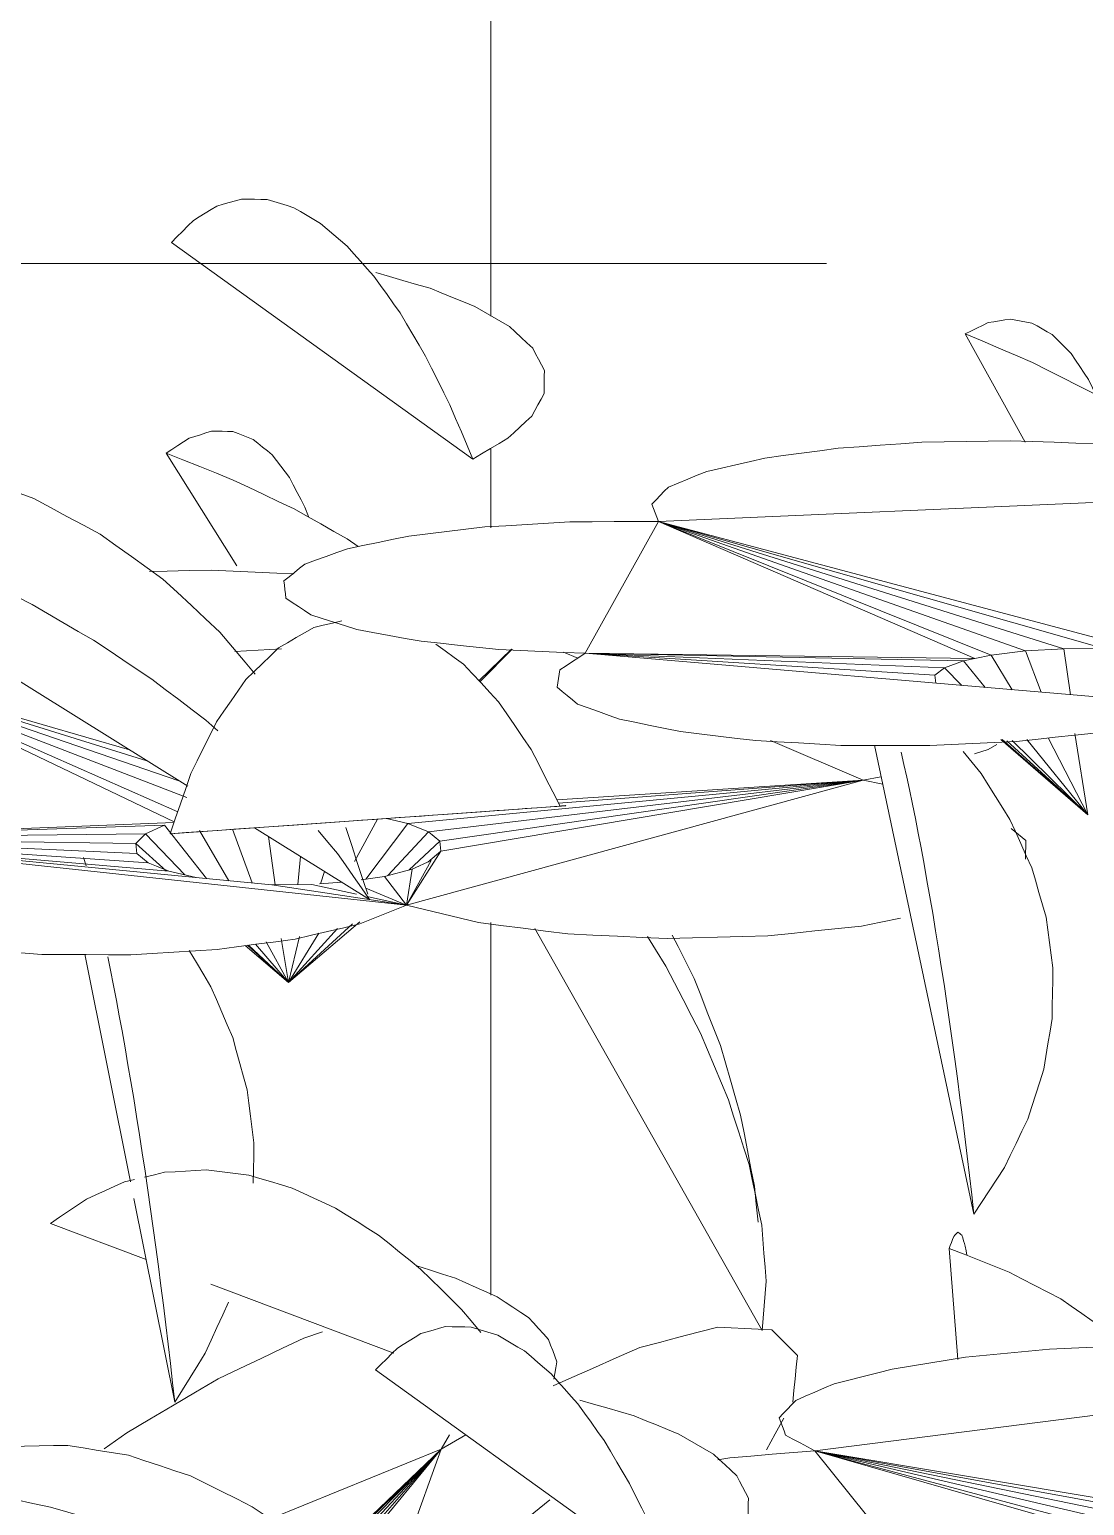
# Model space of a CAD drawing. Header units: metres. Extents: x 10.2 to 20.8, y -0.2 to 6.6.
# Drawn here: x 15.0397 to 15.0976, y 2.5319 to 2.6128 of the extents above; entities that cross this region are included whole.
import ezdxf

# ---------------------------------------------------------------- set-up
doc = ezdxf.new("R2010")
doc.units = ezdxf.units.M
doc.linetypes.add('_Pontos', pattern=[0.002, 0, -0.002])
for name, color, linetype, lineweight in [('Importações nas famílias', 250, 'Continuous', 5), ('Modelos genéricos', 7, 'Continuous', 5), ('Níveis', 10, 'Continuous', 9), ('Vegetação', 7, 'Continuous', 5)]:
    doc.layers.add(name, color=color, linetype=linetype, lineweight=lineweight)

# ---------------------------------------------------------------- blocks, each defined once
blk = doc.blocks.new('Planta_pergolado_12200 - plantas pergolado_skp_Component_12-V4196-Corte 3')
at = {"layer": 'Importações nas famílias'}
for p, q in [((15.051084, 2.583426), (15.047205, 2.589615)), ((15.055, 2.586144), (15.054814, 2.586644)), ((15.057134, 2.584909), (15.057739, 2.584492))]:
    blk.add_line(p, q, dxfattribs=at)
at = {"layer": 'Importações nas famílias', "flags": 128}
for points in [[(15.048467, 2.59042), (15.048151, 2.590219), (15.047836, 2.590018), (15.047521, 2.589816), (15.047205, 2.589615)], [(15.049691, 2.590814), (15.049385, 2.590716), (15.049079, 2.590617), (15.048773, 2.590518), (15.048467, 2.59042)], [(15.050866, 2.590794), (15.050572, 2.590799), (15.050279, 2.590804), (15.049985, 2.590809), (15.049691, 2.590814)], [(15.051977, 2.59036), (15.051699, 2.590469), (15.051422, 2.590577), (15.051144, 2.590686), (15.050866, 2.590794)], [(15.053013, 2.589517), (15.052754, 2.589728), (15.052495, 2.589939), (15.052236, 2.590149), (15.051977, 2.59036)], [(15.047205, 2.589615), (15.048125, 2.589245), (15.049045, 2.588874), (15.049966, 2.588503), (15.050886, 2.588133)], [(15.053962, 2.588273), (15.053725, 2.588584), (15.053488, 2.588895), (15.05325, 2.589206), (15.053013, 2.589517)], [(15.050886, 2.588133), (15.051719, 2.587737), (15.052553, 2.587342), (15.053387, 2.586947), (15.054221, 2.586551)], [(15.054814, 2.586644), (15.054601, 2.587051), (15.054388, 2.587459), (15.054175, 2.587866), (15.053962, 2.588273)], [(15.054221, 2.586551), (15.054949, 2.586141), (15.055678, 2.58573), (15.056406, 2.585319), (15.057134, 2.584909)]]:
    blk.add_lwpolyline(points, dxfattribs=at)
blk = doc.blocks.new('Planta_pergolado_12200 - plantas pergolado_skp_Component_12-V4198-Corte 3')
at = {"layer": 'Importações nas famílias'}
for p, q in [((15.042678, 2.567445), (15.042814, 2.566993)), ((15.045255, 2.549666), (15.042742, 2.562152)), ((15.044002, 2.561994), (15.044157, 2.561272)), ((15.047685, 2.537597), (15.04544, 2.548748))]:
    blk.add_line(p, q, dxfattribs=at)
at = {"layer": 'Importações nas famílias', "flags": 128}
for points in [[(15.049659, 2.560351), (15.049263, 2.561016), (15.048866, 2.561682), (15.04847, 2.562347)], [(15.044157, 2.561272), (15.044315, 2.560438), (15.044474, 2.559604), (15.044632, 2.558771), (15.044791, 2.557937)], [(15.050853, 2.557575), (15.050555, 2.558269), (15.050256, 2.558963), (15.049958, 2.559657), (15.049659, 2.560351)], [(15.044791, 2.557937), (15.04495, 2.557012), (15.045108, 2.556087), (15.045267, 2.555162), (15.045426, 2.554237)], [(15.051641, 2.554715), (15.051444, 2.55543), (15.051247, 2.556145), (15.05105, 2.55686), (15.050853, 2.557575)], [(15.045426, 2.554237), (15.045581, 2.553242), (15.045737, 2.552247), (15.045892, 2.551252), (15.046047, 2.550257)], [(15.052015, 2.551803), (15.051921, 2.552531), (15.051828, 2.553259), (15.051734, 2.553987), (15.051641, 2.554715)], [(15.051981, 2.549604), (15.051992, 2.550337), (15.052003, 2.55107), (15.052015, 2.551803)], [(15.046047, 2.550257), (15.046195, 2.549216), (15.046344, 2.548174), (15.046492, 2.547133), (15.04664, 2.546092)], [(15.04664, 2.546092), (15.046777, 2.545028), (15.046915, 2.543965), (15.047052, 2.542902), (15.04719, 2.541839)], [(15.049352, 2.540284), (15.049672, 2.540983), (15.049992, 2.541682), (15.050312, 2.542381), (15.050631, 2.54308)], [(15.04719, 2.541839), (15.047314, 2.540778), (15.047437, 2.539718), (15.047561, 2.538657), (15.047685, 2.537597)], [(15.047685, 2.537597), (15.048102, 2.538269), (15.048519, 2.538941), (15.048935, 2.539612), (15.049352, 2.540284)]]:
    blk.add_lwpolyline(points, dxfattribs=at)
blk = doc.blocks.new('Planta_pergolado_12200 - plantas pergolado_skp_Component_12-V4200-Corte 3')
at = {"layer": 'Importações nas famílias'}
blk.add_line((15.079889, 2.541516), (15.067421, 2.563559), dxfattribs=at)
at = {"layer": 'Importações nas famílias', "flags": 128}
for points in [[(15.073601, 2.563112), (15.074038, 2.562401), (15.074596, 2.561494)], [(15.076152, 2.560811), (15.075711, 2.561685), (15.075269, 2.56256), (15.07495, 2.563192)], [(15.074596, 2.561494), (15.075072, 2.560574), (15.075549, 2.559653), (15.076025, 2.558732), (15.076501, 2.557811)], [(15.077596, 2.557137), (15.077235, 2.558056), (15.076874, 2.558974), (15.076513, 2.559892), (15.076152, 2.560811)], [(15.076501, 2.557811), (15.076884, 2.556898), (15.077268, 2.555984), (15.077651, 2.555071), (15.078035, 2.554158)], [(15.078702, 2.553328), (15.078426, 2.55428), (15.078149, 2.555233), (15.077873, 2.556185), (15.077596, 2.557137)], [(15.078035, 2.554158), (15.078317, 2.553274), (15.078598, 2.55239), (15.07888, 2.551506), (15.079162, 2.550621)], [(15.079458, 2.549426), (15.079269, 2.550401), (15.07908, 2.551377), (15.078891, 2.552352), (15.078702, 2.553328)], [(15.079162, 2.550621), (15.079335, 2.549787), (15.079509, 2.548953), (15.079682, 2.548119), (15.079856, 2.547285)], [(15.079657, 2.54745), (15.079557, 2.548438), (15.079458, 2.549426)], [(15.079856, 2.547285), (15.079917, 2.54652), (15.079978, 2.545755), (15.080039, 2.54499), (15.0801, 2.544225)], [(15.0801, 2.544225), (15.080047, 2.543548), (15.079994, 2.542871), (15.079942, 2.542193), (15.079889, 2.541516)]]:
    blk.add_lwpolyline(points, dxfattribs=at)
blk = doc.blocks.new('Planta_pergolado_12200 - plantas pergolado_skp_Component_17-V4201-Corte 3')
at = {"layer": 'Importações nas famílias'}
for p, q in [((15.053535, 2.578878), (15.050972, 2.578741)), ((15.064343, 2.57712), (15.066141, 2.578865)), ((15.066172, 2.578863), (15.064423, 2.577088)), ((15.069767, 2.578367), (15.068997, 2.578696)), ((15.029216, 2.57496), (15.030396, 2.577636)), ((15.03768, 2.578027), (15.030396, 2.577636)), ((15.047907, 2.571655), (15.030396, 2.577636)), ((15.030396, 2.577636), (15.046149, 2.57275)), ((15.048335, 2.570727), (15.030396, 2.577636)), ((15.047838, 2.569956), (15.030396, 2.577636)), ((15.047647, 2.569406), (15.030396, 2.577636)), ((15.030396, 2.577636), (15.04519, 2.573347)), ((15.085423, 2.571679), (15.080332, 2.573854)), ((15.09227, 2.573367), (15.091526, 2.573129)), ((15.09274, 2.573645), (15.09227, 2.573367)), ((15.0264, 2.568577), (15.02801, 2.572226)), ((15.086391, 2.571863), (15.085423, 2.571679)), ((15.085423, 2.571679), (15.060379, 2.564828)), ((15.060455, 2.569316), (15.085423, 2.571679)), ((15.061595, 2.568857), (15.085423, 2.571679)), ((15.062211, 2.56834), (15.085423, 2.571679)), ((15.062261, 2.567801), (15.085423, 2.571679)), ((15.068629, 2.570609), (15.085423, 2.571679)), ((15.068724, 2.570425), (15.085423, 2.571679)), ((15.085423, 2.571679), (15.08649, 2.571463)), ((15.026517, 2.568516), (15.047633, 2.569365)), ((15.057529, 2.567226), (15.058797, 2.569555)), ((15.058159, 2.566252), (15.060455, 2.569316)), ((15.059281, 2.569589), (15.060455, 2.569316)), ((15.060455, 2.569316), (15.061595, 2.568857)), ((15.026519, 2.568515), (15.047119, 2.569211)), ((15.026525, 2.568512), (15.046065, 2.568735)), ((15.026533, 2.568507), (15.045546, 2.568209)), ((15.026543, 2.568502), (15.045596, 2.56767)), ((15.026552, 2.568497), (15.046212, 2.567153)), ((15.02656, 2.568493), (15.047352, 2.566694)), ((15.052996, 2.565947), (15.026564, 2.568491)), ((15.026569, 2.568488), (15.060379, 2.564828)), ((15.045546, 2.568209), (15.046065, 2.568735)), ((15.046065, 2.568735), (15.047119, 2.569211)), ((15.048233, 2.566489), (15.046065, 2.568735)), ((15.047119, 2.569211), (15.049425, 2.566291)), ((15.050649, 2.566173), (15.049036, 2.568923)), ((15.05192, 2.566051), (15.050841, 2.568989)), ((15.053183, 2.565949), (15.052817, 2.568595)), ((15.059364, 2.566456), (15.061595, 2.568857)), ((15.061595, 2.568857), (15.062211, 2.56834)), ((15.045596, 2.56767), (15.045546, 2.568209)), ((15.045546, 2.568209), (15.047198, 2.566708)), ((15.060379, 2.564828), (15.062261, 2.567801)), ((15.060512, 2.566754), (15.062211, 2.56834)), ((15.061555, 2.567191), (15.062261, 2.567801)), ((15.062211, 2.56834), (15.062261, 2.567801)), ((15.046212, 2.567153), (15.045596, 2.56767)), ((15.046668, 2.566969), (15.046212, 2.567153)), ((15.047352, 2.566694), (15.046668, 2.566969)), ((15.054425, 2.565959), (15.05457, 2.567503)), ((15.061741, 2.567275), (15.060379, 2.564828)), ((15.060687, 2.566799), (15.061741, 2.567275)), ((15.048846, 2.566347), (15.047352, 2.566694)), ((15.055613, 2.565996), (15.056842, 2.566087)), ((15.055669, 2.566), (15.055889, 2.566681)), ((15.057897, 2.566212), (15.059171, 2.566406)), ((15.059171, 2.566406), (15.060687, 2.566799)), ((15.060379, 2.564828), (15.059171, 2.566406)), ((15.060687, 2.566799), (15.060379, 2.564828)), ((15.05519, 2.565965), (15.052996, 2.565947)), ((15.052996, 2.565947), (15.060379, 2.564828)), ((15.05519, 2.565965), (15.057637, 2.565429)), ((15.060379, 2.564828), (15.058148, 2.565763)), ((15.058306, 2.565282), (15.060379, 2.564828)), ((15.028255, 2.563952), (15.027678, 2.564214)), ((15.053921, 2.560597), (15.05782, 2.563927)), ((15.053921, 2.560597), (15.057421, 2.563806)), ((15.053921, 2.560597), (15.053504, 2.563006)), ((15.053921, 2.560597), (15.056594, 2.563554)), ((15.053921, 2.560597), (15.055575, 2.563304)), ((15.054516, 2.563113), (15.053921, 2.560597)), ((15.051531, 2.562628), (15.053921, 2.560597)), ((15.053921, 2.560597), (15.051533, 2.562628)), ((15.051672, 2.562641), (15.053921, 2.560597)), ((15.051714, 2.562645), (15.053921, 2.560597)), ((15.053921, 2.560597), (15.052104, 2.562686)), ((15.053921, 2.560597), (15.052683, 2.562814))]:
    blk.add_line(p, q, dxfattribs=at)
at = {"layer": 'Importações nas famílias', "flags": 128}
for points in [[(15.046297, 2.583126), (15.047258, 2.583146), (15.048472, 2.583171), (15.049685, 2.583197)], [(15.049685, 2.583197), (15.05088, 2.583144), (15.052076, 2.583091), (15.053271, 2.583038), (15.054197, 2.582997)], [(15.030935, 2.580008), (15.031462, 2.580278), (15.03199, 2.580549), (15.032518, 2.58082), (15.033045, 2.581091)], [(15.030031, 2.578829), (15.030257, 2.579124), (15.030483, 2.579418), (15.030709, 2.579713), (15.030935, 2.580008)], [(15.030396, 2.577636), (15.030305, 2.577935), (15.030214, 2.578233), (15.030123, 2.578531), (15.030031, 2.578829)], [(15.023381, 2.577439), (15.024363, 2.577511), (15.025531, 2.577598)], [(15.025531, 2.577598), (15.026747, 2.577608), (15.027964, 2.577617), (15.02918, 2.577627), (15.030396, 2.577636)], [(15.093542, 2.569032), (15.093939, 2.568706), (15.094336, 2.56838)], [(15.094336, 2.56838), (15.094332, 2.568039), (15.094327, 2.567698), (15.094323, 2.567356)], [(15.060379, 2.564828), (15.05974, 2.564572), (15.059101, 2.564316), (15.058461, 2.56406), (15.057822, 2.563804)], [(15.064327, 2.563878), (15.06334, 2.564115), (15.062353, 2.564353), (15.061366, 2.56459), (15.060379, 2.564828)], [(15.031593, 2.563088), (15.030758, 2.563304), (15.029924, 2.56352), (15.029089, 2.563736), (15.028255, 2.563952)], [(15.057822, 2.563804), (15.056937, 2.563596), (15.056051, 2.563389), (15.055166, 2.563182), (15.05428, 2.562975)], [(15.069233, 2.563252), (15.068007, 2.563408), (15.06678, 2.563565), (15.065553, 2.563721), (15.064327, 2.563878)], [(15.085324, 2.563689), (15.084043, 2.563555), (15.082762, 2.563421), (15.081481, 2.563287), (15.0802, 2.563153)], [(15.087468, 2.564127), (15.086396, 2.563908), (15.085324, 2.563689)], [(15.035733, 2.562469), (15.034698, 2.562624), (15.033663, 2.562779), (15.032628, 2.562934), (15.031593, 2.563088)], [(15.05428, 2.562975), (15.053209, 2.56283), (15.052138, 2.562686), (15.051067, 2.562542), (15.049995, 2.562397)], [(15.07468, 2.563003), (15.073318, 2.563065), (15.071957, 2.563127), (15.070595, 2.563189), (15.069233, 2.563252)], [(15.0802, 2.563153), (15.07882, 2.563115), (15.07744, 2.563078), (15.07606, 2.56304), (15.07468, 2.563003)], [(15.040395, 2.562136), (15.039229, 2.562219), (15.038064, 2.562302), (15.036899, 2.562386), (15.035733, 2.562469)], [(15.045259, 2.562111), (15.044043, 2.562117), (15.042827, 2.562123), (15.041611, 2.562129), (15.040395, 2.562136)], [(15.049995, 2.562397), (15.048811, 2.562326), (15.047627, 2.562254), (15.046443, 2.562183), (15.045259, 2.562111)]]:
    blk.add_lwpolyline(points, dxfattribs=at)
blk = doc.blocks.new('Planta_pergolado_12200 - plantas pergolado_skp_Component_16-V4202-Corte 3')
for name in ['Planta_pergolado_12200 - plantas pergolado_skp_Component_12-V4196-Corte 3', 'Planta_pergolado_12200 - plantas pergolado_skp_Component_17-V4201-Corte 3', 'Planta_pergolado_12200 - plantas pergolado_skp_Component_12-V4198-Corte 3', 'Planta_pergolado_12200 - plantas pergolado_skp_Component_12-V4200-Corte 3']:
    blk.add_blockref(name, (0, 0))
blk = doc.blocks.new('Planta_pergolado_12200 - plantas pergolado_skp_Component_17-V4292-Corte 3')
at = {"layer": 'Importações nas famílias'}
for p, q in [((15.054761, 2.541108), (15.055776, 2.541444)), ((15.043797, 2.535042), (15.045046, 2.535916)), ((15.062748, 2.535797), (15.062285, 2.535015)), ((15.062285, 2.535015), (15.063639, 2.535794)), ((15.062285, 2.535015), (15.052868, 2.531171)), ((15.056161, 2.528803), (15.062285, 2.535015)), ((15.056347, 2.528662), (15.062285, 2.535015)), ((15.05643, 2.529434), (15.062285, 2.535015)), ((15.056556, 2.529434), (15.062285, 2.535015)), ((15.056561, 2.5285), (15.062285, 2.535015)), ((15.056771, 2.528323), (15.062285, 2.535015)), ((15.062285, 2.535015), (15.059075, 2.526155))]:
    blk.add_line(p, q, dxfattribs=at)
at = {"layer": 'Importações nas famílias', "flags": 128}
for points in [[(15.050064, 2.538879), (15.051238, 2.539436), (15.052413, 2.539994), (15.053587, 2.540551), (15.054761, 2.541108)], [(15.07318, 2.540588), (15.074247, 2.540867), (15.075313, 2.541147), (15.076379, 2.541427), (15.077446, 2.541707)], [(15.077446, 2.541707), (15.078187, 2.541669), (15.078928, 2.54163), (15.079669, 2.541592), (15.08041, 2.541554)], [(15.08041, 2.541554), (15.080762, 2.541201), (15.081115, 2.540848), (15.081467, 2.540494), (15.08182, 2.540141)], [(15.068417, 2.538485), (15.069279, 2.538865), (15.070579, 2.539439), (15.07188, 2.540014), (15.07318, 2.540588)], [(15.08182, 2.540141), (15.081754, 2.539504), (15.081688, 2.538866), (15.081621, 2.538228), (15.081555, 2.53759)], [(15.045046, 2.535916), (15.046301, 2.536656), (15.047555, 2.537397), (15.048809, 2.538138), (15.050064, 2.538879)], [(15.081076, 2.536722), (15.080597, 2.535854), (15.080117, 2.534986)]]:
    blk.add_lwpolyline(points, dxfattribs=at)
blk = doc.blocks.new('Planta_pergolado_12200 - plantas pergolado_skp_Component_16-V4293-Corte 3')
blk.add_blockref('Planta_pergolado_12200 - plantas pergolado_skp_Component_17-V4292-Corte 3', (0, 0))
blk = doc.blocks.new('Planta_pergolado_12200 - plantas pergolado_skp_-V4316-Corte 3')
blk.add_blockref('Planta_pergolado_12200 - plantas pergolado_skp_Component_16-V4293-Corte 3', (0, 0))
blk = doc.blocks.new('Planta_pergolado_12200 - plantas pergolado_skp_-V4317-Corte 3')
for name in ['Planta_pergolado_12200 - plantas pergolado_skp_-V4316-Corte 3', 'Planta_pergolado_12200 - plantas pergolado_skp_Component_16-V4202-Corte 3']:
    blk.add_blockref(name, (0, 0))
blk = doc.blocks.new('Planta_pergolado_12200 - plantas pergolado_skp_-V4514-Corte 3')
blk.add_blockref('Planta_pergolado_12200 - plantas pergolado_skp_-V4317-Corte 3', (0, 0))
blk = doc.blocks.new('Planta_pergolado_12200 - plantas pergolado_skp_Component_12-V4781-Corte 3')
at = {"layer": 'Importações nas famílias'}
blk.add_line((15.058682, 2.539357), (15.075205, 2.527481), dxfattribs=at)
at = {"layer": 'Importações nas famílias', "flags": 128}
for points in [[(15.059885, 2.540555), (15.060207, 2.540754), (15.060528, 2.540953), (15.06085, 2.541152), (15.061171, 2.541351)], [(15.061171, 2.541351), (15.06151, 2.541447), (15.061848, 2.541543), (15.062187, 2.541639), (15.062526, 2.541735)], [(15.062526, 2.541735), (15.062878, 2.541728), (15.06323, 2.54172), (15.063582, 2.541712), (15.063934, 2.541704)], [(15.063934, 2.541704), (15.064295, 2.541593), (15.064657, 2.541481), (15.065018, 2.54137), (15.06538, 2.541258)], [(15.06538, 2.541258), (15.065747, 2.541044), (15.066114, 2.54083), (15.066481, 2.540615), (15.066847, 2.540401)], [(15.058682, 2.539357), (15.058983, 2.539657), (15.059284, 2.539956), (15.059584, 2.540256), (15.059885, 2.540555)], [(15.066847, 2.540401), (15.067216, 2.540087), (15.067584, 2.539773), (15.067952, 2.539458), (15.068321, 2.539144)], [(15.068321, 2.539144), (15.068686, 2.538733), (15.069052, 2.538322), (15.069418, 2.537911), (15.069783, 2.5375)], [(15.069783, 2.5375), (15.070142, 2.536997), (15.070501, 2.536493), (15.07086, 2.53599), (15.071219, 2.535487)], [(15.072856, 2.536839), (15.072114, 2.537056), (15.071372, 2.537273), (15.070631, 2.53749), (15.069889, 2.537707)], [(15.075313, 2.535843), (15.074699, 2.536092), (15.074085, 2.536341), (15.07347, 2.53659), (15.072856, 2.536839)], [(15.071219, 2.535487), (15.071567, 2.534897), (15.071915, 2.534308), (15.072263, 2.533718), (15.072611, 2.533128)], [(15.077205, 2.534742), (15.076732, 2.535017), (15.076259, 2.535292), (15.075786, 2.535568), (15.075313, 2.535843)], [(15.078485, 2.533563), (15.078165, 2.533858), (15.077845, 2.534152), (15.077525, 2.534447), (15.077205, 2.534742)], [(15.072611, 2.533128), (15.072944, 2.532459), (15.073278, 2.531789), (15.073611, 2.531119), (15.073945, 2.53045)], [(15.079125, 2.532332), (15.078965, 2.53264), (15.078805, 2.532948), (15.078645, 2.533255), (15.078485, 2.533563)], [(15.079109, 2.53108), (15.079113, 2.531393), (15.079117, 2.531706), (15.079121, 2.532019), (15.079125, 2.532332)], [(15.078437, 2.529834), (15.078605, 2.530146), (15.078773, 2.530457), (15.078941, 2.530768), (15.079109, 2.53108)], [(15.073945, 2.53045), (15.07426, 2.529707), (15.074575, 2.528965), (15.07489, 2.528223), (15.075205, 2.527481)], [(15.077125, 2.528625), (15.077453, 2.528927), (15.077781, 2.52923), (15.078109, 2.529532), (15.078437, 2.529834)], [(15.075205, 2.527481), (15.075685, 2.527767), (15.076165, 2.528053), (15.076645, 2.528339), (15.077125, 2.528625)]]:
    blk.add_lwpolyline(points, dxfattribs=at)
blk = doc.blocks.new('Planta_pergolado_12200 - plantas pergolado_skp_Component_16-V4786-Corte 3')
blk.add_blockref('Planta_pergolado_12200 - plantas pergolado_skp_Component_12-V4781-Corte 3', (0, 0))
blk = doc.blocks.new('Planta_pergolado_12200 - plantas pergolado_skp_Component_12-V4800-Corte 3')
at = {"layer": 'Importações nas famílias'}
for p, q in [((15.04492, 2.549662), (15.04547, 2.549795)), ((15.040869, 2.547393), (15.046112, 2.54541)), ((15.049662, 2.544068), (15.059685, 2.540278))]:
    blk.add_line(p, q, dxfattribs=at)
at = {"layer": 'Importações nas famílias', "flags": 128}
for points in [[(15.04602, 2.549928), (15.04657, 2.550061), (15.047119, 2.550194)], [(15.047119, 2.550194), (15.04769, 2.550225), (15.04826, 2.550256), (15.048831, 2.550286), (15.049401, 2.550317)], [(15.049401, 2.550317), (15.049986, 2.550245), (15.050571, 2.550173), (15.051156, 2.5501), (15.051741, 2.550028)], [(15.051741, 2.550028), (15.052334, 2.549854), (15.052927, 2.549679), (15.05352, 2.549505), (15.054113, 2.54933)], [(15.042829, 2.548724), (15.043352, 2.548958), (15.043875, 2.549193), (15.044397, 2.549427), (15.04492, 2.549662)], [(15.054113, 2.54933), (15.054708, 2.549056), (15.055302, 2.548781), (15.055896, 2.548507), (15.056491, 2.548232)], [(15.040869, 2.547393), (15.041359, 2.547726), (15.041849, 2.548058), (15.042339, 2.548391), (15.042829, 2.548724)], [(15.056491, 2.548232), (15.05708, 2.54786), (15.057669, 2.547489), (15.058258, 2.547117), (15.058847, 2.546745)], [(15.058847, 2.546745), (15.059424, 2.546281), (15.060002, 2.545816), (15.060579, 2.545351), (15.061157, 2.544886)], [(15.063062, 2.544388), (15.062355, 2.544615), (15.061649, 2.544841), (15.060943, 2.545068)], [(15.061157, 2.544886), (15.061716, 2.544334), (15.062275, 2.543781), (15.062834, 2.543229), (15.063393, 2.542676)], [(15.065359, 2.543359), (15.064785, 2.543616), (15.06421, 2.543873), (15.063636, 2.54413), (15.063062, 2.544388)], [(15.063393, 2.542676), (15.063928, 2.542042), (15.064463, 2.541408)], [(15.067076, 2.542232), (15.066647, 2.542514), (15.066217, 2.542795), (15.065788, 2.543077), (15.065359, 2.543359)], [(15.068171, 2.541035), (15.067897, 2.541334), (15.067624, 2.541634), (15.06735, 2.541933), (15.067076, 2.542232)], [(15.06862, 2.539795), (15.068508, 2.540105), (15.068396, 2.540415), (15.068283, 2.540725), (15.068171, 2.541035)], [(15.068463, 2.538855), (15.068516, 2.539168), (15.068568, 2.539482), (15.06862, 2.539795)]]:
    blk.add_lwpolyline(points, dxfattribs=at)
blk = doc.blocks.new('Planta_pergolado_12200 - plantas pergolado_skp_Component_12-V4801-Corte 3')
at = {"layer": 'Importações nas famílias'}
blk.add_line((15.090606, 2.539933), (15.090131, 2.546022), dxfattribs=at)
at = {"layer": 'Importações nas famílias', "flags": 128}
for points in [[(15.090383, 2.546678), (15.09032, 2.546514), (15.090257, 2.54635), (15.090194, 2.546186), (15.090131, 2.546022)], [(15.090616, 2.546917), (15.090558, 2.546857), (15.090499, 2.546797), (15.090441, 2.546737), (15.090383, 2.546678)], [(15.090829, 2.546738), (15.090776, 2.546783), (15.090723, 2.546828), (15.09067, 2.546873), (15.090616, 2.546917)], [(15.09102, 2.546143), (15.090972, 2.546292), (15.090925, 2.546441), (15.090877, 2.54659), (15.090829, 2.546738)], [(15.090131, 2.546022), (15.090953, 2.545696), (15.091775, 2.545369), (15.092597, 2.545043), (15.093418, 2.544716)], [(15.091102, 2.545641), (15.091061, 2.545892), (15.09102, 2.546143)], [(15.093418, 2.544716), (15.094126, 2.54435), (15.094833, 2.543983), (15.09554, 2.543617), (15.096248, 2.54325)], [(15.096248, 2.54325), (15.096824, 2.542853), (15.0974, 2.542455), (15.097976, 2.542057), (15.098552, 2.541659)], [(15.098552, 2.541659), (15.098984, 2.541239), (15.099415, 2.540819)]]:
    blk.add_lwpolyline(points, dxfattribs=at)
blk = doc.blocks.new('Planta_pergolado_12200 - plantas pergolado_skp_Component_12-V4802-Corte 3')
at = {"layer": 'Importações nas famílias'}
blk.add_line((15.033071, 2.533292), (15.043165, 2.527421), dxfattribs=at)
at = {"layer": 'Importações nas famílias', "flags": 128}
for points in [[(15.035715, 2.534521), (15.035054, 2.534214), (15.034393, 2.533906), (15.033732, 2.533599), (15.033071, 2.533292)], [(15.038655, 2.53517), (15.03792, 2.535008), (15.037185, 2.534845), (15.03645, 2.534683), (15.035715, 2.534521)], [(15.041822, 2.535223), (15.04103, 2.535209), (15.040239, 2.535196), (15.039447, 2.535183), (15.038655, 2.53517)], [(15.045141, 2.534679), (15.044311, 2.534815), (15.043481, 2.534951), (15.042652, 2.535087), (15.041822, 2.535223)], [(15.048534, 2.53355), (15.047685, 2.533832), (15.046837, 2.534114), (15.045989, 2.534396), (15.045141, 2.534679)], [(15.033071, 2.533292), (15.034053, 2.53314), (15.035035, 2.532988), (15.036017, 2.532837), (15.036999, 2.532685)], [(15.051921, 2.531864), (15.051074, 2.532285), (15.050227, 2.532707), (15.04938, 2.533128), (15.048534, 2.53355)], [(15.036999, 2.532685), (15.037967, 2.532472), (15.038935, 2.532259), (15.039903, 2.532046), (15.040871, 2.531833)], [(15.040871, 2.531833), (15.041814, 2.53156), (15.042758, 2.531288), (15.043701, 2.531016), (15.044644, 2.530743)], [(15.055224, 2.529659), (15.054398, 2.53021), (15.053573, 2.530761), (15.052747, 2.531312), (15.051921, 2.531864)], [(15.044644, 2.530743), (15.045552, 2.530415), (15.04646, 2.530087), (15.047367, 2.529758), (15.048275, 2.52943)], [(15.058365, 2.526988), (15.05758, 2.527655), (15.056795, 2.528323), (15.056009, 2.528991), (15.055224, 2.529659)], [(15.048275, 2.52943), (15.049138, 2.529049), (15.05, 2.528668), (15.050863, 2.528287), (15.051725, 2.527906)], [(15.051725, 2.527906), (15.052532, 2.527477), (15.05334, 2.527047), (15.054147, 2.526618), (15.054955, 2.526189)], [(15.06127, 2.523913), (15.060544, 2.524681), (15.059817, 2.52545), (15.059091, 2.526219), (15.058365, 2.526988)], [(15.054955, 2.526189), (15.055698, 2.525716), (15.056442, 2.525243), (15.057185, 2.524771), (15.057929, 2.524298)], [(15.057929, 2.524298), (15.0586, 2.523787), (15.059271, 2.523276), (15.059943, 2.522765), (15.060614, 2.522254)], [(15.06387, 2.520506), (15.06322, 2.521357), (15.06257, 2.522209), (15.06192, 2.523061), (15.06127, 2.523913)], [(15.060614, 2.522254), (15.061206, 2.52171), (15.061797, 2.521167), (15.062389, 2.520623), (15.06298, 2.52008)], [(15.06298, 2.52008), (15.063486, 2.51951), (15.063991, 2.518939), (15.064496, 2.518369), (15.065002, 2.517799)], [(15.065547, 2.517762), (15.064988, 2.518676), (15.064429, 2.519591), (15.06387, 2.520506)]]:
    blk.add_lwpolyline(points, dxfattribs=at)
blk = doc.blocks.new('Planta_pergolado_12200 - plantas pergolado_skp_Component_17-V4806-Corte 3')
at = {"layer": 'Importações nas famílias'}
for p, q in [((15.116058, 2.539141), (15.08277, 2.534932)), ((15.077445, 2.53444), (15.0781, 2.534536)), ((15.104341, 2.530486), (15.08277, 2.534932)), ((15.08277, 2.534932), (15.104039, 2.531031)), ((15.104736, 2.529774), (15.08277, 2.534932)), ((15.104305, 2.529167), (15.08277, 2.534932)), ((15.103672, 2.528924), (15.08277, 2.534932)), ((15.08277, 2.534932), (15.103828, 2.53141)), ((15.088425, 2.527886), (15.08277, 2.534932))]:
    blk.add_line(p, q, dxfattribs=at)
at = {"layer": 'Importações nas famílias', "flags": 128}
for points in [[(15.091033, 2.540057), (15.092182, 2.540167), (15.09333, 2.540278), (15.094478, 2.540388), (15.095627, 2.540499)], [(15.095627, 2.540499), (15.09684, 2.54055), (15.098052, 2.540602), (15.099265, 2.540653), (15.100478, 2.540704)], [(15.083834, 2.5386), (15.084628, 2.538802), (15.085423, 2.539005), (15.086217, 2.539207), (15.087011, 2.539409)], [(15.087011, 2.539409), (15.088017, 2.539571), (15.089022, 2.539733), (15.090028, 2.539895), (15.091033, 2.540057)], [(15.081719, 2.537684), (15.082248, 2.537913), (15.082777, 2.538142), (15.083305, 2.538371), (15.083834, 2.5386)], [(15.08081, 2.536724), (15.081037, 2.536964), (15.081264, 2.537204), (15.081492, 2.537444), (15.081719, 2.537684)], [(15.081168, 2.535786), (15.081079, 2.53602), (15.080989, 2.536255), (15.080899, 2.53649), (15.08081, 2.536724)], [(15.08277, 2.534932), (15.08237, 2.535145), (15.081969, 2.535359), (15.081569, 2.535572), (15.081168, 2.535786)], [(15.0781, 2.534536), (15.079267, 2.534635), (15.080435, 2.534734), (15.081603, 2.534833), (15.08277, 2.534932)], [(15.067075, 2.531289), (15.067364, 2.531528), (15.067654, 2.531767), (15.067943, 2.532007), (15.068233, 2.532246)]]:
    blk.add_lwpolyline(points, dxfattribs=at)
blk = doc.blocks.new('Planta_pergolado_12200 - plantas pergolado_skp_Component_16-V4807-Corte 3')
for name in ['Planta_pergolado_12200 - plantas pergolado_skp_Component_12-V4800-Corte 3', 'Planta_pergolado_12200 - plantas pergolado_skp_Component_12-V4801-Corte 3', 'Planta_pergolado_12200 - plantas pergolado_skp_Component_17-V4806-Corte 3', 'Planta_pergolado_12200 - plantas pergolado_skp_Component_12-V4802-Corte 3']:
    blk.add_blockref(name, (0, 0))
blk = doc.blocks.new('Planta_pergolado_12200 - plantas pergolado_skp_Component_12-V4774-Corte 3')
at = {"layer": 'Importações nas famílias'}
blk.add_line((15.170427, 2.521131), (15.167135, 2.527065), dxfattribs=at)
at = {"layer": 'Importações nas famílias', "flags": 128}
for points in [[(15.168396, 2.527675), (15.168081, 2.527523), (15.167765, 2.52737), (15.16745, 2.527217), (15.167135, 2.527065)], [(15.169621, 2.527872), (15.169315, 2.527823), (15.169008, 2.527774), (15.168702, 2.527725), (15.168396, 2.527675)], [(15.170795, 2.527654), (15.170502, 2.527709), (15.170208, 2.527763), (15.169914, 2.527818), (15.169621, 2.527872)], [(15.171907, 2.527022), (15.171629, 2.52718), (15.171351, 2.527338), (15.171073, 2.527496), (15.170795, 2.527654)], [(15.167135, 2.527065), (15.168055, 2.526673), (15.168975, 2.526282), (15.169895, 2.52589), (15.170815, 2.525498)], [(15.172943, 2.525984), (15.172684, 2.526243), (15.172425, 2.526503), (15.172166, 2.526762), (15.171907, 2.527022)], [(15.173892, 2.524551), (15.173654, 2.524909), (15.173417, 2.525267), (15.17318, 2.525625), (15.172943, 2.525984)], [(15.170815, 2.525498), (15.171649, 2.525075), (15.172483, 2.524651), (15.173317, 2.524228), (15.174151, 2.523804)], [(15.174317, 2.523645), (15.174105, 2.524098), (15.173892, 2.524551)], [(15.174151, 2.523804), (15.174879, 2.523359), (15.175607, 2.522914), (15.176335, 2.522468), (15.177063, 2.522023)], [(15.177063, 2.522023), (15.177669, 2.521566), (15.178274, 2.521109), (15.17888, 2.520652)]]:
    blk.add_lwpolyline(points, dxfattribs=at)
blk = doc.blocks.new('Planta_pergolado_12200 - plantas pergolado_skp_Component_12-V4814-Corte 3')
at = {"layer": 'Importações nas famílias'}
for p, q in [((15.021482, 2.58812), (15.048388, 2.571355)), ((15.049376, 2.574971), (15.050042, 2.57439)), ((15.052047, 2.569075), (15.05835, 2.565147))]:
    blk.add_line(p, q, dxfattribs=at)
at = {"layer": 'Importações nas famílias', "flags": 128}
for points in [[(15.028556, 2.589531), (15.027644, 2.58943), (15.026733, 2.589329), (15.025821, 2.589227), (15.024909, 2.589126)], [(15.032337, 2.589326), (15.031391, 2.589377), (15.030446, 2.589428), (15.029501, 2.58948), (15.028556, 2.589531)], [(15.024909, 2.589126), (15.024052, 2.588875), (15.023196, 2.588623), (15.022339, 2.588372), (15.021482, 2.58812)], [(15.036162, 2.588515), (15.035206, 2.588718), (15.03425, 2.58892), (15.033293, 2.589123), (15.032337, 2.589326)], [(15.021482, 2.58812), (15.022416, 2.587895), (15.023351, 2.587669), (15.024285, 2.587443), (15.025219, 2.587218)], [(15.039944, 2.587117), (15.038999, 2.587467), (15.038053, 2.587816), (15.037108, 2.588165), (15.036162, 2.588515)], [(15.025219, 2.587218), (15.026156, 2.586931), (15.027093, 2.586645), (15.02803, 2.586358), (15.028966, 2.586072)], [(15.043592, 2.585166), (15.04268, 2.585654), (15.041768, 2.586142), (15.040856, 2.58663), (15.039944, 2.587117)], [(15.028966, 2.586072), (15.029895, 2.585728), (15.030824, 2.585384), (15.031753, 2.58504), (15.032682, 2.584696)], [(15.032682, 2.584696), (15.033593, 2.584298), (15.034503, 2.5839), (15.035414, 2.583502), (15.036324, 2.583104)], [(15.047021, 2.582707), (15.046164, 2.583322), (15.045307, 2.583937), (15.044449, 2.584552), (15.043592, 2.585166)], [(15.036324, 2.583104), (15.037207, 2.582657), (15.038089, 2.58221), (15.038971, 2.581762), (15.039853, 2.581315)], [(15.050151, 2.579798), (15.049369, 2.580526), (15.048586, 2.581253), (15.047804, 2.58198), (15.047021, 2.582707)], [(15.039853, 2.581315), (15.040698, 2.580823), (15.041542, 2.580332), (15.042386, 2.57984), (15.04323, 2.579348)], [(15.04323, 2.579348), (15.044026, 2.578818), (15.044823, 2.578287), (15.045619, 2.577757), (15.046416, 2.577226)], [(15.052078, 2.577499), (15.05153, 2.578153), (15.050841, 2.578975), (15.050151, 2.579798)], [(15.046416, 2.577226), (15.047156, 2.576662), (15.047896, 2.576099), (15.048636, 2.575535), (15.049376, 2.574971)], [(15.055541, 2.568918), (15.056066, 2.568294), (15.05659, 2.56767)], [(15.058258, 2.565429), (15.058027, 2.566134), (15.057703, 2.567121), (15.05738, 2.568108), (15.057057, 2.569095)], [(15.05659, 2.56767), (15.05703, 2.567039), (15.05747, 2.566409), (15.05791, 2.565778), (15.05835, 2.565147)]]:
    blk.add_lwpolyline(points, dxfattribs=at)
blk = doc.blocks.new('Planta_pergolado_12200 - plantas pergolado_skp_Component_12-V4776-Corte 3')
at = {"layer": 'Importações nas famílias'}
blk.add_line((15.167614, 2.478803), (15.162168, 2.504515), dxfattribs=at)
at = {"layer": 'Importações nas famílias', "flags": 128}
for points in [[(15.163622, 2.504131), (15.163777, 2.50345), (15.163931, 2.502769), (15.164086, 2.502088)], [(15.168003, 2.502966), (15.167513, 2.503563), (15.167022, 2.504161)], [(15.169589, 2.500438), (15.169192, 2.50107), (15.168796, 2.501702), (15.168399, 2.502334), (15.168003, 2.502966)], [(15.164086, 2.502088), (15.164245, 2.50129), (15.164403, 2.500492), (15.164562, 2.499694), (15.16472, 2.498896)], [(15.170782, 2.497801), (15.170484, 2.49846), (15.170186, 2.49912), (15.169887, 2.499779), (15.169589, 2.500438)], [(15.16472, 2.498896), (15.164879, 2.498), (15.165038, 2.497103), (15.165197, 2.496206), (15.165356, 2.49531)], [(15.17157, 2.495083), (15.171373, 2.495763), (15.171176, 2.496442), (15.170979, 2.497122), (15.170782, 2.497801)], [(15.165356, 2.49531), (15.165511, 2.494336), (15.165666, 2.493362), (15.165821, 2.492388), (15.165977, 2.491414)], [(15.171944, 2.492316), (15.171851, 2.493008), (15.171757, 2.4937), (15.171664, 2.494391), (15.17157, 2.495083)], [(15.171899, 2.489529), (15.171911, 2.490226), (15.171922, 2.490922), (15.171933, 2.491619), (15.171944, 2.492316)], [(15.165977, 2.491414), (15.166125, 2.490385), (15.166273, 2.489356), (15.166421, 2.488328), (15.166569, 2.487299)], [(15.171436, 2.486754), (15.171552, 2.487447), (15.171668, 2.488141), (15.171784, 2.488835), (15.171899, 2.489529)], [(15.166569, 2.487299), (15.166707, 2.48624), (15.166844, 2.485181), (15.166982, 2.484121), (15.167119, 2.483062)], [(15.170561, 2.484021), (15.17078, 2.484704), (15.170999, 2.485387), (15.171218, 2.48607), (15.171436, 2.486754)], [(15.169282, 2.481361), (15.169602, 2.482026), (15.169921, 2.482691), (15.170241, 2.483356), (15.170561, 2.484021)], [(15.167119, 2.483062), (15.167243, 2.481998), (15.167367, 2.480933), (15.16749, 2.479868), (15.167614, 2.478803)], [(15.167614, 2.478803), (15.168031, 2.479443), (15.168448, 2.480082), (15.168865, 2.480721), (15.169282, 2.481361)]]:
    blk.add_lwpolyline(points, dxfattribs=at)
blk = doc.blocks.new('Planta_pergolado_12200 - plantas pergolado_skp_Component_12-V4784-Corte 3')
at = {"layer": 'Importações nas famílias'}
blk.add_line((15.058602, 2.506944), (15.07999, 2.508464), dxfattribs=at)
at = {"layer": 'Importações nas famílias', "flags": 128}
for points in [[(15.068014, 2.518607), (15.067507, 2.518488), (15.066999, 2.51837), (15.066492, 2.518251)], [(15.066492, 2.518251), (15.066008, 2.517971), (15.065524, 2.517692), (15.06504, 2.517412), (15.064556, 2.517132)], [(15.064556, 2.517132), (15.064106, 2.516698), (15.063657, 2.516263), (15.063208, 2.515829), (15.062759, 2.515395)], [(15.074693, 2.516243), (15.074187, 2.516609), (15.073682, 2.516976), (15.073176, 2.517343)], [(15.076616, 2.514179), (15.076135, 2.514695), (15.075654, 2.515211), (15.075174, 2.515727), (15.074693, 2.516243)], [(15.062759, 2.515395), (15.062355, 2.514816), (15.061951, 2.514237), (15.061547, 2.513658), (15.061143, 2.513079)], [(15.078396, 2.511566), (15.077951, 2.512219), (15.077506, 2.512872), (15.077061, 2.513526), (15.076616, 2.514179)], [(15.061143, 2.513079), (15.060794, 2.512369), (15.060445, 2.511659), (15.060096, 2.51095), (15.059747, 2.51024)], [(15.07999, 2.508464), (15.079591, 2.50924), (15.079193, 2.510015), (15.078794, 2.51079), (15.078396, 2.511566)], [(15.059747, 2.51024), (15.059461, 2.509416), (15.059174, 2.508592), (15.058888, 2.507768), (15.058602, 2.506944)], [(15.068419, 2.507636), (15.069105, 2.507685), (15.069792, 2.507734), (15.070478, 2.507782), (15.071165, 2.507831)], [(15.071165, 2.507831), (15.071773, 2.507874), (15.07238, 2.507917), (15.072988, 2.50796), (15.073595, 2.508003)], [(15.073595, 2.508003), (15.074117, 2.50804), (15.074638, 2.508077), (15.07516, 2.508114), (15.075682, 2.508151)], [(15.075682, 2.508151), (15.076112, 2.508182), (15.076542, 2.508212), (15.076972, 2.508243), (15.077402, 2.508273)], [(15.077402, 2.508273), (15.077736, 2.508297), (15.078069, 2.508321), (15.078403, 2.508345), (15.078737, 2.508369)], [(15.078737, 2.508369), (15.07897, 2.508386), (15.079204, 2.508403), (15.079437, 2.50842), (15.079671, 2.508436)], [(15.079671, 2.508436), (15.079802, 2.508446), (15.079932, 2.508456), (15.080063, 2.508465), (15.080194, 2.508475)], [(15.080301, 2.508484), (15.080223, 2.508479), (15.080145, 2.508474), (15.080067, 2.508469), (15.07999, 2.508464)], [(15.080194, 2.508475), (15.080221, 2.508477), (15.080247, 2.50848), (15.080274, 2.508482), (15.080301, 2.508484)], [(15.058602, 2.506944), (15.059477, 2.507005), (15.060352, 2.507067), (15.061227, 2.507129), (15.062102, 2.50719)], [(15.062102, 2.50719), (15.062923, 2.507248), (15.063744, 2.507306), (15.064565, 2.507364), (15.065386, 2.507422)], [(15.065386, 2.507422), (15.066145, 2.507476), (15.066903, 2.507529), (15.067661, 2.507583), (15.068419, 2.507636)]]:
    blk.add_lwpolyline(points, dxfattribs=at)
blk = doc.blocks.new('Planta_pergolado_12200 - plantas pergolado_skp_Component_17-V4815-Corte 3')
at = {"layer": 'Importações nas famílias'}
for p, q in [((15.110701, 2.58744), (15.074205, 2.58587)), ((15.070179, 2.578636), (15.074205, 2.58587)), ((15.096425, 2.57889), (15.074205, 2.58587)), ((15.074205, 2.58587), (15.098619, 2.578905)), ((15.094319, 2.578765), (15.074205, 2.58587)), ((15.092444, 2.578539), (15.074205, 2.58587)), ((15.091535, 2.578351), (15.074205, 2.58587)), ((15.074205, 2.58587), (15.100752, 2.578809)), ((15.070179, 2.578636), (15.089354, 2.577432)), ((15.070179, 2.578636), (15.089874, 2.577848)), ((15.070179, 2.578636), (15.090928, 2.578226)), ((15.070179, 2.578636), (15.091535, 2.578351)), ((15.070179, 2.578636), (15.104188, 2.575735)), ((15.089874, 2.577848), (15.090928, 2.578226)), ((15.090928, 2.578226), (15.091535, 2.578351)), ((15.090928, 2.578226), (15.092103, 2.576766)), ((15.091535, 2.578351), (15.092444, 2.578539)), ((15.092444, 2.578539), (15.094319, 2.578765)), ((15.09359, 2.576639), (15.092444, 2.578539)), ((15.094319, 2.578765), (15.096425, 2.57889)), ((15.095177, 2.576504), (15.094319, 2.578765)), ((15.096425, 2.57889), (15.098619, 2.578905)), ((15.096787, 2.576366), (15.096425, 2.57889)), ((15.089354, 2.577432), (15.089874, 2.577848)), ((15.089404, 2.577004), (15.089354, 2.577432)), ((15.090821, 2.576875), (15.089874, 2.577848)), ((15.09773, 2.569778), (15.097026, 2.574235)), ((15.09297, 2.573909), (15.09773, 2.569778)), ((15.09773, 2.569778), (15.093046, 2.57392)), ((15.093294, 2.573831), (15.09773, 2.569778)), ((15.093581, 2.573853), (15.09773, 2.569778)), ((15.09773, 2.569778), (15.094385, 2.573915)), ((15.09773, 2.569778), (15.095562, 2.574004))]:
    blk.add_line(p, q, dxfattribs=at)
at = {"layer": 'Importações nas famílias', "flags": 128}
for points in [[(15.080027, 2.589335), (15.081032, 2.589471), (15.082037, 2.589607), (15.083042, 2.589743), (15.084047, 2.589879)], [(15.084047, 2.589879), (15.085196, 2.58996), (15.086344, 2.590041), (15.087492, 2.590122), (15.08864, 2.590203)], [(15.08864, 2.590203), (15.089854, 2.590223), (15.091067, 2.590244), (15.09228, 2.590265), (15.093493, 2.590285)], [(15.093493, 2.590285), (15.094689, 2.590244), (15.095884, 2.590203), (15.09708, 2.590161), (15.098275, 2.59012)], [(15.076854, 2.588608), (15.077647, 2.58879), (15.07844, 2.588972), (15.079234, 2.589153), (15.080027, 2.589335)], [(15.074743, 2.587749), (15.075271, 2.587964), (15.075798, 2.588179), (15.076326, 2.588393), (15.076854, 2.588608)], [(15.07384, 2.586815), (15.074066, 2.587048), (15.074292, 2.587282), (15.074517, 2.587515), (15.074743, 2.587749)], [(15.074205, 2.58587), (15.074114, 2.586106), (15.074022, 2.586342), (15.073931, 2.586578), (15.07384, 2.586815)], [(15.06051, 2.585057), (15.06155, 2.585183), (15.062589, 2.585309), (15.063629, 2.585434), (15.064668, 2.58556)], [(15.064668, 2.58556), (15.065836, 2.585629), (15.067004, 2.585698), (15.068172, 2.585768), (15.069339, 2.585837)], [(15.069339, 2.585837), (15.070556, 2.585845), (15.071772, 2.585853), (15.072988, 2.585861), (15.074205, 2.58587)], [(15.057148, 2.584364), (15.057989, 2.584537), (15.058829, 2.584711), (15.05967, 2.584884), (15.06051, 2.585057)], [(15.054811, 2.583526), (15.055395, 2.583736), (15.05598, 2.583945), (15.056564, 2.584155), (15.057148, 2.584364)], [(15.053659, 2.582602), (15.053947, 2.582833), (15.054235, 2.583064), (15.054523, 2.583295), (15.054811, 2.583526)], [(15.053769, 2.581654), (15.053741, 2.581891), (15.053714, 2.582128), (15.053686, 2.582365), (15.053659, 2.582602)], [(15.055135, 2.580747), (15.054794, 2.580974), (15.054452, 2.581201), (15.054111, 2.581427), (15.053769, 2.581654)], [(15.057664, 2.579942), (15.057031, 2.580143), (15.056399, 2.580345), (15.055767, 2.580546), (15.055135, 2.580747)], [(15.061182, 2.579295), (15.060302, 2.579457), (15.059423, 2.579619), (15.058543, 2.579781), (15.057664, 2.579942)], [(15.065451, 2.578849), (15.064384, 2.578961), (15.063316, 2.579072), (15.062249, 2.579184), (15.061182, 2.579295)], [(15.070179, 2.578636), (15.068997, 2.578689), (15.067815, 2.578743), (15.066633, 2.578796), (15.065451, 2.578849)], [(15.068781, 2.577724), (15.06913, 2.577952), (15.06948, 2.57818), (15.069829, 2.578408), (15.070179, 2.578636)], [(15.068636, 2.576775), (15.068673, 2.577013), (15.068709, 2.57725), (15.068745, 2.577487), (15.068781, 2.577724)], [(15.069756, 2.575855), (15.069476, 2.576085), (15.069196, 2.576315), (15.068916, 2.576545), (15.068636, 2.576775)], [(15.072063, 2.575025), (15.071487, 2.575233), (15.07091, 2.57544), (15.070333, 2.575647), (15.069756, 2.575855)], [(15.075401, 2.574342), (15.074567, 2.574513), (15.073732, 2.574684), (15.072898, 2.574854), (15.072063, 2.575025)], [(15.079542, 2.573854), (15.078507, 2.573976), (15.077471, 2.574098), (15.076436, 2.57422), (15.075401, 2.574342)], [(15.098089, 2.574264), (15.097017, 2.574149), (15.095946, 2.574034), (15.094875, 2.573919), (15.093804, 2.573804)], [(15.084203, 2.573592), (15.083038, 2.573657), (15.081873, 2.573723), (15.080707, 2.573788), (15.079542, 2.573854)], [(15.089068, 2.573575), (15.087852, 2.573579), (15.086635, 2.573583), (15.085419, 2.573588), (15.084203, 2.573592)], [(15.093804, 2.573804), (15.09262, 2.573747), (15.091436, 2.573689), (15.090252, 2.573632), (15.089068, 2.573575)]]:
    blk.add_lwpolyline(points, dxfattribs=at)
blk = doc.blocks.new('Planta_pergolado_12200 - plantas pergolado_skp_Component_16-V4816-Corte 3')
for name, p in [('Planta_pergolado_12200 - plantas pergolado_skp_Component_12-V4781-Corte 3', (-0.011184, 0.061802)), ('Planta_pergolado_12200 - plantas pergolado_skp_Component_12-V4774-Corte 3', (-0.076121, 0.069085)), ('Planta_pergolado_12200 - plantas pergolado_skp_Component_12-V4814-Corte 3', (0, 0)), ('Planta_pergolado_12200 - plantas pergolado_skp_Component_17-V4815-Corte 3', (0, 0)), ('Planta_pergolado_12200 - plantas pergolado_skp_Component_12-V4784-Corte 3', (-0.011184, 0.061802)), ('Planta_pergolado_12200 - plantas pergolado_skp_Component_12-V4776-Corte 3', (-0.076121, 0.069085))]:
    blk.add_blockref(name, p)
blk = doc.blocks.new('Planta_pergolado_12200 - plantas pergolado_skp_-V4877-Corte 3')
for name in ['Planta_pergolado_12200 - plantas pergolado_skp_Component_16-V4816-Corte 3', 'Planta_pergolado_12200 - plantas pergolado_skp_Component_16-V4807-Corte 3', 'Planta_pergolado_12200 - plantas pergolado_skp_Component_16-V4786-Corte 3']:
    blk.add_blockref(name, (0, 0))
blk = doc.blocks.new('Planta_pergolado_12200 - plantas pergolado_skp_-V5113-Corte 3')
blk.add_blockref('Planta_pergolado_12200 - plantas pergolado_skp_-V4877-Corte 3', (0, 0))
blk = doc.blocks.new('Planta_pergolado_12200 - Planta_pergolado_12200-V5114-Corte 3')
for name in ['Planta_pergolado_12200 - plantas pergolado_skp_-V4514-Corte 3', 'Planta_pergolado_12200 - plantas pergolado_skp_-V5113-Corte 3']:
    blk.add_blockref(name, (0, 0))
blk = doc.blocks.new('Churrasqueira - Tipo 1-3141361-Corte 3')
at = {"layer": 'Modelos genéricos', "color": 250}
for p, q in [((15.065, 2.597113), (15.065, 2.638444)), ((15.065, 2.585521), (15.065, 2.589855)), ((15.065, 2.543449), (15.065, 2.563882))]:
    blk.add_line(p, q, dxfattribs=at)

msp = doc.modelspace()

# ---------------------------------------------------------------- linework, layer by layer
at = {"layer": 'Níveis', "color": 9, "linetype": '_Pontos'}
msp.add_line((10.183405, 2.6), (20.714463, 2.6), dxfattribs=at)

# ---------------------------------------------------------------- block references
at = {"layer": 'Modelos genéricos', "color": 250}
msp.add_blockref('Churrasqueira - Tipo 1-3141361-Corte 3', (0, 0), dxfattribs=at)
at = {"layer": 'Vegetação', "color": 250}
msp.add_blockref('Planta_pergolado_12200 - Planta_pergolado_12200-V5114-Corte 3', (0, 0), dxfattribs=at)

doc.saveas('drawing.dxf')
